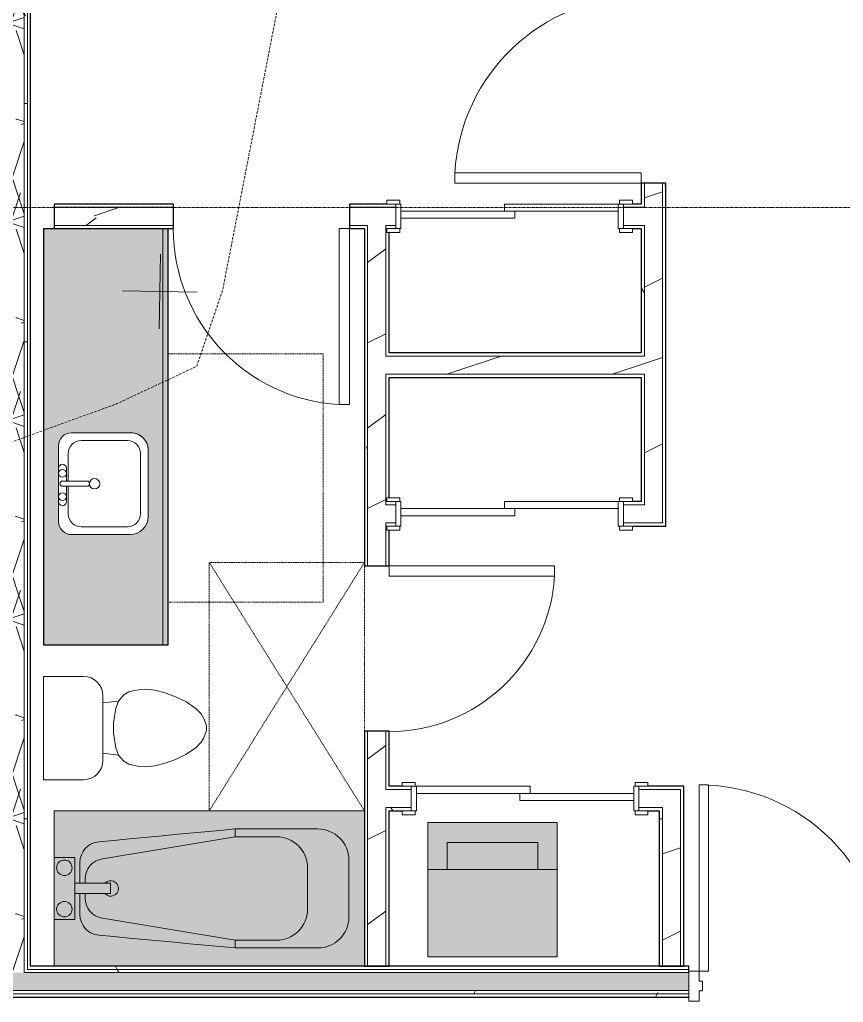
# Model space of a CAD drawing. Header units: inches. Extents: x -10205 to 13964, y -460 to 30702.
# Drawn here: x -3424.2 to -3265, y 11715 to 11904.9 of the extents above; entities that cross this region are included whole.
import ezdxf

# ---------------------------------------------------------------- set-up
doc = ezdxf.new("R2010")
doc.units = ezdxf.units.IN
doc.header["$MEASUREMENT"] = 0
for name, pattern in [('Grid Line 1_2_', [0.875, 0.5, -0.125, 0.125, -0.125]), ('Hidden 1_8_', [0.1875, 0.125, -0.0625]), ('IMPORT-DASHED _2_', [0.75, 0.5, -0.25])]:
    doc.linetypes.add(name, pattern=pattern)
for name, color, linetype, lineweight in [('0-1', 7, 'Continuous', 5), ('0-4', 7, 'Continuous', 9), ('00base_6150001_dwg', 147, 'Continuous', 13), ('4', 147, 'Continuous', 13), ('A-DETL-HDLN-1', 7, 'Hidden 1_8_', 9), ('A-DOOR', 31, 'Continuous', 9), ('A-DOOR-3', 7, 'Continuous', 9), ('A-DOOR-4', 250, 'Continuous', 13), ('A-DOOR-6', 31, 'Continuous', 13), ('A-DOOR-FRAM', 31, 'Continuous', 13), ('A-DOOR-FRAM-2', 250, 'Continuous', 13), ('A-WALL', 113, 'Continuous', 9), ('A-WALL-5', 130, 'Continuous', 25), ('A-WALL-6', 7, 'Continuous', 9), ('A-WALL-PATT-3', 7, 'Continuous', 9), ('A-WALL-PATT-4', 8, 'Continuous', 9), ('A-WALL-PATT-5', 111, 'Continuous', 9), ('E_TOPO_DTM_Contours_Major', 147, 'IMPORT-DASHED _2_', 13), ('I-WALL-2', 2, 'Continuous', 25), ('P-SANR-FIXT-1', 8, 'Continuous', 9), ('P-SANR-FIXT-5', 7, 'Continuous', 9), ('P-SANR-FIXT-6', 254, 'Continuous', 9), ('Q-CASE-2', 254, 'Continuous', 9), ('Q-CASE-5', 130, 'Continuous', 25), ('Q-CASE-6', 7, 'Continuous', 9), ('S-GRID-1', 1, 'Grid Line 1_2_', 9)]:
    doc.layers.add(name, color=color, linetype=linetype, lineweight=lineweight)
pattern_1 = [(0, (0, 0), (61.44, 15.36), [2.534, -43.546, 2.534, -43.546, -245.76]), (0, (0, 0), (61.44, 15.36), [-92.16, 2.534, -89.626, 2.534, -43.546, -107.52]), (0, (0, 0), (61.44, 15.36), [-230.4, 2.534, -28.186, 2.534, -74.266]), (120, (23.04, 7.68), (-44.02215, 45.5286), [2.534, -43.546, 2.534, -43.546, -245.76]), (120, (23.04, 7.68), (-44.02215, 45.5286), [-92.16, 2.534, -89.626, 2.534, -43.546, -107.52]), (120, (23.04, 7.68), (-44.02215, 45.5286), [-230.4, 2.534, -28.186, 2.534, -74.266]), (240, (30.72, 38.4), (-17.41785, -60.8886), [2.534, -43.546, 2.534, -43.546, -245.76]), (240, (30.72, 38.4), (-17.41785, -60.8886), [-92.16, 2.534, -89.626, 2.534, -43.546, -107.52]), (240, (30.72, 38.4), (-17.41785, -60.8886), [-230.4, 2.534, -28.186, 2.534, -74.266])]
pattern_2 = [(216.87, (12.795, 31.987), (95.9612857, 63.9749714), [15.994, -143.942]), (206.565, (31.987, 22.391), (-31.986981, -31.986924), [35.763, -35.763]), (198.435, (31.987, 6.397), (-63.974746, -31.987128), [20.231, -80.922])]
pattern_3 = [(161.57, (0.96, 0.96), (-7.6802237, -0.0009796), [0, -54.643, 6.067, 0]), (18.43, (-0.96, 0.96), (-7.6802237, 0.0009796), [0, -54.643, 6.067, 0]), (108.43, (0.96, 0.96), (3.8382953, -19.2013653), [18.211, -42.499]), (71.57, (-0.96, 0.96), (3.8382953, 19.2013653), [18.211, -42.499])]

# ---------------------------------------------------------------- blocks, each defined once
blk = doc.blocks.new('Single-Flush - 32_ x 84_-1372863-SITE PLAN - CAD FILE')
at = {"layer": 'A-DOOR-3'}
blk.add_arc((16, -2.38), 32.07, 180, 266.4241, dxfattribs=at)
at = {"layer": 'A-DOOR-4'}
for p, q in [((14, -2.38), (14, -34.38)), ((16, -2.38), (14, -2.38)), ((16, -2.38), (16, -34.38)), ((16, -34.38), (14, -34.38))]:
    blk.add_line(p, q, dxfattribs=at)
blk = doc.blocks.new('Stacked Washer and Dryer - 26_x25_ - Private-1352637-SITE PLAN - CAD FILE')
at = {"layer": 'P-SANR-FIXT-6'}
blk.add_hatch(color=256, dxfattribs=at).paths.add_polyline_path([(0, -12.5), (26, -12.5), (26, 12.5), (0, 12.5)], flags=0)
at = {"layer": 'P-SANR-FIXT-5'}
for p, q in [((0, 12.5), (26, 12.5)), ((0, 12.5), (0, -12.5)), ((16.90625, 12.5), (16.90625, -12.5)), ((26, 12.5), (26, -12.5)), ((16.90625, 8.75), (22.09375, 8.75)), ((22.09375, 8.75), (22.09375, -8.75)), ((22.09375, -8.75), (16.90625, -8.75)), ((26, -12.5), (0, -12.5))]:
    blk.add_line(p, q, dxfattribs=at)
blk = doc.blocks.new('Single-Flush - 36_ x 84_-1372824-SITE PLAN - CAD FILE')
at = {"layer": 'A-DOOR-3'}
blk.add_arc((18, -2.38), 36.07, 180, 266.8211, dxfattribs=at)
at = {"layer": 'A-DOOR-4'}
for p, q in [((16, -2.38), (16, -38.39)), ((18, -2.38), (16, -2.38)), ((18, -2.38), (18, -38.39)), ((18, -38.39), (16, -38.39))]:
    blk.add_line(p, q, dxfattribs=at)
blk = doc.blocks.new('Single-Flush - 34_ x 84_-1372834-SITE PLAN - CAD FILE')
at = {"layer": 'A-DOOR-3'}
blk.add_arc((17, -2.38), 34.07, 180, 266.6343, dxfattribs=at)
at = {"layer": 'A-DOOR-4'}
for p, q in [((15, -2.38), (15, -36.38)), ((17, -2.38), (15, -2.38)), ((17, -2.38), (17, -36.38)), ((17, -36.38), (15, -36.38))]:
    blk.add_line(p, q, dxfattribs=at)
blk = doc.blocks.new('FOLDING_SLIDING CLOSET - 42_ x 80_-1372875-SITE PLAN - CAD FILE')
at = {"layer": 'A-DOOR-3'}
for p, q in [((-23.75, 3.25), (-21.25, 3.25)), ((-23.75, 2.5), (-23.75, 3.25)), ((-21.25, 2.5), (-23.75, 2.5)), ((-21.25, 3.25), (-21.25, 2.5)), ((21.25, 3.25), (23.75, 3.25)), ((21.25, 2.5), (21.25, 3.25)), ((23.75, 2.5), (21.25, 2.5)), ((23.75, 3.25), (23.75, 2.5)), ((-23.75, -2.25), (-21.25, -2.25)), ((-23.75, -3), (-23.75, -2.25)), ((-21.25, -3), (-23.75, -3)), ((-21.25, -2.25), (-21.25, -3)), ((21.25, -2.25), (23.75, -2.25)), ((21.25, -3), (21.25, -2.25)), ((23.75, -3), (21.25, -3)), ((23.75, -2.25), (23.75, -3))]:
    blk.add_line(p, q, dxfattribs=at)
at = {"layer": 'A-DOOR-4'}
for p, q in [((-1, 0.5), (21, 0.5)), ((-1, -0.88), (-1, 0.5)), ((21, 0.5), (21, -0.88)), ((-21, -0.88), (1, -0.88)), ((-21, -2.25), (-21, -0.88)), ((21, -0.88), (-1, -0.88)), ((1, -0.88), (1, -2.25)), ((1, -2.25), (-21, -2.25))]:
    blk.add_line(p, q, dxfattribs=at)
at = {"layer": 'A-DOOR-FRAM-2'}
for p, q in [((-22, 2.5), (-21, 2.5)), ((-22, -2.25), (-22, 2.5)), ((-21, 2.5), (-21, -2.25)), ((21, 2.5), (22, 2.5)), ((21, -2.25), (21, 2.5)), ((22, 2.5), (22, -2.25)), ((-21, -2.25), (-22, -2.25)), ((22, -2.25), (21, -2.25))]:
    blk.add_line(p, q, dxfattribs=at)
blk = doc.blocks.new('FOLDING_SLIDING CLOSET - 42_ x 80_-1372874-SITE PLAN - CAD FILE')
at = {"layer": 'A-DOOR-3'}
for p, q in [((-21.25, 3), (-23.75, 3)), ((-23.75, 3), (-23.75, 2.25)), ((-23.75, 2.25), (-21.25, 2.25)), ((-21.25, 2.25), (-21.25, 3)), ((23.75, 3), (21.25, 3)), ((21.25, 3), (21.25, 2.25)), ((21.25, 2.25), (23.75, 2.25)), ((23.75, 2.25), (23.75, 3)), ((-21.25, -2.5), (-23.75, -2.5)), ((-23.75, -2.5), (-23.75, -3.25)), ((-23.75, -3.25), (-21.25, -3.25)), ((-21.25, -3.25), (-21.25, -2.5)), ((23.75, -2.5), (21.25, -2.5)), ((21.25, -2.5), (21.25, -3.25)), ((21.25, -3.25), (23.75, -3.25)), ((23.75, -3.25), (23.75, -2.5))]:
    blk.add_line(p, q, dxfattribs=at)
at = {"layer": 'A-DOOR-4'}
for p, q in [((1, 2.25), (-21, 2.25)), ((-21, 2.25), (-21, 0.87)), ((1, 0.87), (1, 2.25)), ((-21, 0.87), (1, 0.87)), ((21, 0.87), (-1, 0.87)), ((-1, 0.87), (-1, -0.5)), ((21, -0.5), (21, 0.87)), ((-1, -0.5), (21, -0.5))]:
    blk.add_line(p, q, dxfattribs=at)
at = {"layer": 'A-DOOR-FRAM-2'}
for p, q in [((-21, 2.25), (-22, 2.25)), ((-22, 2.25), (-22, -2.5)), ((-21, -2.5), (-21, 2.25)), ((21, 2.25), (21, -2.5)), ((22, 2.25), (21, 2.25)), ((22, -2.5), (22, 2.25)), ((-22, -2.5), (-21, -2.5)), ((21, -2.5), (22, -2.5))]:
    blk.add_line(p, q, dxfattribs=at)
blk = doc.blocks.new('M_Sink Vanity-Square - 500 x 440mm-1352614-SITE PLAN - CAD FILE')
at = {"layer": 'P-SANR-FIXT-5'}
for p, q in [((7.96, 7.09), (-6.72, 7.09)), ((7.96, 7.09), (-6.72, 7.09)), ((3.62, 7.09), (-2.88, 7.09)), ((0.12, 6.33), (0.12, 1.59)), ((1.12, 6.33), (1.12, 1.59)), ((-9.22, 4.59), (-9.22, -6.73)), ((-9.22, 4.59), (-9.22, -6.73)), ((0.12, 5.22), (-5.22, 5.22)), ((-2.88, 5.59), (0.12, 5.59)), ((1.12, 5.59), (3.62, 5.59)), ((6.46, 5.22), (1.12, 5.22)), ((10.46, -6.91), (10.46, 4.59)), ((10.46, -6.91), (10.46, 4.59)), ((-7.72, 2.72), (-7.72, -6.23)), ((8.96, -6.23), (8.96, 2.72)), ((-5.22, -8.73), (6.46, -8.73)), ((-5.72, -10.23), (7.14, -10.23)), ((-5.72, -10.23), (7.14, -10.23))]:
    blk.add_line(p, q, dxfattribs=at)
for centre, radius, start, end in [((-6.72, 4.59), 2.5, 90, 180), ((-6.72, 4.59), 2.5, 90, 180), ((-2.88, 6.34), 0.75, 90, 270), ((-1.88, 6.34), 0.75, 360, 180), ((-1.88, 6.34), 0.75, 180, 0), ((0.62, 6.33), 0.5, 360, 180), ((2.62, 6.34), 0.75, 360, 180), ((2.62, 6.34), 0.75, 180, 360), ((3.62, 6.34), 0.75, 270, 90), ((7.96, 4.59), 2.5, 0, 90), ((7.96, 4.59), 2.5, 360, 90), ((-5.22, 2.72), 2.5, 90, 180), ((6.46, 2.72), 2.5, 0, 90), ((0.62, 0.13), 1, 360, 180), ((0.62, 0.13), 1, 180, 0), ((0.62, 1.59), 0.5, 180, 0), ((-5.72, -6.73), 3.5, 180, 270), ((-5.72, -6.73), 3.5, 180, 270), ((-5.22, -6.23), 2.5, 180, 270), ((6.46, -6.23), 2.5, 270, 0), ((7.14, -6.91), 3.32, 270, 360), ((7.14, -6.91), 3.32, 270, 0)]:
    blk.add_arc(centre, radius, start, end, dxfattribs=at)
blk = doc.blocks.new('Toilet-Domestic-3D - Toilet-Domestic-3D-V56-SITE PLAN - CAD FILE')
at = {"layer": 'P-SANR-FIXT-5'}
for p, q in [((-2.74, 11), (-1.87, 11.5)), ((-1.87, 11.5), (-0.5, 12)), ((-0.5, 12), (0.5, 12)), ((0.5, 12), (1.87, 11.5)), ((1.87, 11.5), (2.74, 11)), ((-5.13, 8), (-3.74, 10)), ((-3.74, 10), (-2.74, 11)), ((2.74, 11), (3.74, 10)), ((3.74, 10), (5.13, 8)), ((-6.06, 6), (-5.13, 8)), ((5.13, 8), (6.06, 6)), ((-6.79, 4), (-6.06, 6)), ((6.06, 6), (6.79, 4)), ((-7.33, 1.99), (-6.79, 4)), ((6.79, 4), (7.33, 1.99)), ((-7.5, 0), (-7.33, 1.99)), ((7.33, 1.99), (7.5, 0)), ((-7.41, -1), (-7.5, 0)), ((-7.24, -2), (-7.41, -1)), ((7.41, -1), (7.24, -2)), ((7.5, 0), (7.41, -1)), ((-6.97, -3), (-7.24, -2)), ((-6.4, -4), (-6.97, -3)), ((6.97, -3), (6.4, -4)), ((7.24, -2), (6.97, -3)), ((-5.21, -5), (-6.4, -4)), ((-3.84, -5.5), (-5.21, -5)), ((-4.86, -8.02), (-5.21, -5)), ((-1, -6), (-3.84, -5.5)), ((3.84, -5.5), (1, -6)), ((5.21, -5), (3.84, -5.5)), ((4.86, -8.02), (5.21, -5)), ((6.4, -4), (5.21, -5)), ((1, -6), (-1, -6)), ((6.25, -8.02), (-6.25, -8.02)), ((-9.98, -11.75), (-9.98, -19.48)), ((9.98, -19.48), (9.98, -11.75)), ((-9.98, -19.48), (9.98, -19.48))]:
    blk.add_line(p, q, dxfattribs=at)
for centre, start, end in [((-6.25, -11.75), 90, 180), ((6.25, -11.75), 0, 90)]:
    blk.add_arc(centre, 3.73, start, end, dxfattribs=at)
blk = doc.blocks.new('OD_CW_Base Cabinet - OD_CW_Base Cabinet-1437192-SITE PLAN - CAD FILE')
at = {"layer": 'Q-CASE-2'}
blk.add_hatch(color=256, dxfattribs=at).paths.add_polyline_path([(81.26, -1), (81.26, 0), (0.74, 0), (0.74, -1), (65.88, -1)], flags=0)
h = blk.add_hatch(color=256, dxfattribs=at)
h.paths.add_polyline_path([(81.26, -21.13), (81.26, -1), (0.74, -1), (0.79, -24), (81.26, -24), (81.26, -21.71)], flags=0)
h.paths.add_polyline_path([(59.88, -7.3), (59.8, -19.27), (59.55, -19.88), (59.15, -20.39), (58.63, -20.79), (58.03, -21.04), (57.38, -21.13), (42.05, -21.04), (41.45, -20.79), (40.93, -20.39), (40.53, -19.88), (40.28, -19.27), (40.2, -18.63), (40.2, -7.12), (40.31, -6.26), (40.64, -5.46), (41.17, -4.77), (41.86, -4.25), (42.7, -3.91), (43.52, -3.8), (56.38, -3.8), (57.38, -3.96), (58.13, -4.27), (58.86, -4.83), (59.41, -5.55), (59.76, -6.4)], flags=0)
at = {"layer": 'Q-CASE-5'}
for p, q in [((0.74, 0), (81.26, 0)), ((81.26, 0), (81.26, -24)), ((0.74, -24), (0.74, -22)), ((81.26, -24), (0.74, -24))]:
    blk.add_line(p, q, dxfattribs=at)
at = {"layer": 'Q-CASE-6'}
for p, q in [((0.74, 0), (81.26, 0)), ((81.26, -1), (0.74, -1)), ((0.74, -1), (81.26, -1)), ((81.26, 0), (81.26, -1)), ((81.26, -1), (81.26, -24)), ((0.74, -24), (0.74, -22)), ((81.26, -24), (0.74, -24))]:
    blk.add_line(p, q, dxfattribs=at)
blk = doc.blocks.new('Bath Tub - Maestro - 60_x30_-V57-SITE PLAN - CAD FILE')
at = {"layer": 'P-SANR-FIXT-1'}
for points in [[(0, -30), (60, -30), (60, 0), (0, 0), (0, -9), (4, -9), (4, -14), (5, -14), (5.05, -9.3), (5.21, -8.67), (5.48, -8.06), (5.83, -7.51), (6.27, -7.03), (6.79, -6.62), (7.36, -6.31), (7.98, -6.09), (9.35, -5.91), (35, -3.5), (51, -3.5), (52.22, -3.64), (53.05, -3.86), (54, -4.3), (54.86, -4.9), (55.6, -5.64), (56.2, -6.5), (56.64, -7.45), (56.91, -8.46), (57, -9.5), (57, -20.5), (56.8, -22.05), (56.2, -23.5), (55.24, -24.74), (54, -25.7), (52.22, -26.34), (51, -26.5), (34.42, -26.45), (7.98, -23.91), (7.36, -23.69), (6.79, -23.38), (6.27, -22.97), (5.83, -22.49), (5.48, -21.94), (5.21, -21.33), (5.01, -20.19), (5, -19), (5, -16), (4, -16), (4, -21), (0, -21), (0, -26.5)], [(9.35, -9.26), (35, -5), (35, -3.5), (8.63, -5.97), (9.17, -8.44)], [(43, -5), (51, -3.5), (35, -3.5), (35, -5)], [(49, -11), (57, -9.5), (56.91, -8.46), (56.64, -7.45), (56.2, -6.5), (55.29, -5.34), (54.86, -4.9), (54, -4.3), (53.05, -3.86), (52.04, -3.59), (51, -3.5), (43, -5), (44.55, -5.2), (46.03, -5.83), (47.28, -6.81), (48.2, -8), (48.8, -9.5), (48.9, -10.25)], [(43, -25), (44.55, -24.8), (46, -24.2), (47.24, -23.24), (48.2, -22), (48.8, -20.5), (49, -19), (49, -11), (48.8, -9.45), (48.12, -7.9), (47.24, -6.76), (46, -5.8), (44.55, -5.2), (43, -5), (35, -5), (9.13, -9.33), (7.98, -9.76), (6.82, -10.83), (6.24, -11.83), (6, -13.2), (6, -14), (10.94, -14), (10.94, -16), (6, -16), (6, -16.8), (6.24, -18.17), (6.98, -19.41), (8.03, -20.28), (9.35, -20.74), (35, -25)], [(6, -13.2), (6.25, -11.82), (6.98, -10.59), (8.03, -9.72), (9.35, -9.26), (8.63, -5.97), (7.98, -6.09), (7.36, -6.31), (6.74, -6.66), (6.27, -7.03), (5.72, -7.68), (5.48, -8.06), (5.21, -8.67), (5.05, -9.3), (5.05, -10.13), (5.92, -12.94)], [(57, -20.5), (57, -9.5), (49, -11), (49, -19), (56.8, -20.46)], [(9.35, -16), (10.94, -16), (10.94, -14), (4, -14), (4, -16), (7.24, -16)], [(8.63, -24.03), (9.35, -20.74), (7.93, -20.19), (6.95, -19.38), (6.24, -18.17), (6, -16.8), (5.01, -20.19), (5.06, -20.74), (5.24, -21.4), (5.72, -22.32), (5.87, -22.53), (6.33, -23.02), (6.79, -23.38), (7.36, -23.69), (8, -23.92)], [(35, -26.5), (35, -25), (9.35, -20.74), (8.63, -24.03), (34.42, -26.45)], [(51, -26.5), (52.55, -26.3), (54, -25.7), (55.42, -24.51), (56.24, -23.4), (56.84, -21.73), (57, -20.5), (49, -19), (48.8, -20.55), (48.16, -22.05), (47.24, -23.24), (46, -24.2), (44.55, -24.8), (43, -25), (49.91, -26.3)], [(35, -26.5), (51, -26.5), (43, -25), (35, -25), (35, -26.23)]]:
    blk.add_hatch(color=256, dxfattribs=at).paths.add_polyline_path(points, flags=0)
h = blk.add_hatch(color=256, dxfattribs=at)
h.paths.add_polyline_path([(3.5, -21), (4, -21), (4, -9), (0, -9), (0, -21), (2.24, -21)], flags=0)
h.paths.add_polyline_path([(2, -20.5), (1.61, -20.45), (1.11, -20.19), (0.94, -20.06), (0.7, -19.75), (0.55, -19.39), (0.5, -19), (0.55, -18.61), (0.7, -18.25), (0.94, -17.94), (1.25, -17.7), (1.61, -17.55), (2, -17.5), (2.39, -17.55), (3.02, -17.91), (3.06, -17.94), (3.3, -18.25), (3.45, -18.61), (3.5, -19), (3.43, -19.44), (3.3, -19.75), (2.89, -20.19), (2.75, -20.3), (2.38, -20.45)], flags=0)
h.paths.add_polyline_path([(2, -12.5), (1.61, -12.45), (1.25, -12.3), (0.76, -11.82), (0.7, -11.75), (0.55, -11.39), (0.5, -11), (0.55, -10.61), (0.7, -10.25), (0.94, -9.94), (1.25, -9.7), (1.61, -9.55), (2, -9.5), (2.39, -9.55), (2.75, -9.7), (3.06, -9.94), (3.3, -10.25), (3.45, -10.61), (3.5, -11), (3.33, -11.67), (3.24, -11.82), (3.06, -12.06), (2.75, -12.3), (2.39, -12.45)], flags=0)
h = blk.add_hatch(color=256, dxfattribs=at)
h.paths.add_polyline_path([(2, -20.5), (2.39, -20.45), (2.89, -20.19), (3.06, -20.06), (3.43, -19.44), (3.45, -19.39), (3.5, -19), (3.45, -18.61), (3.3, -18.25), (3.02, -17.91), (2.75, -17.7), (2.39, -17.55), (2, -17.5), (1.61, -17.55), (1.25, -17.7), (0.94, -17.94), (0.7, -18.25), (0.55, -18.61), (0.5, -19), (0.55, -19.39), (0.7, -19.75), (1.11, -20.19), (1.25, -20.3), (1.61, -20.45)], flags=0)
h.paths.add_polyline_path([(2, -12.5), (2.39, -12.45), (2.75, -12.3), (3.24, -11.82), (3.33, -11.67), (3.45, -11.39), (3.5, -11), (3.45, -10.61), (3.3, -10.25), (3.06, -9.94), (2.75, -9.7), (2.39, -9.55), (2, -9.5), (1.61, -9.55), (1.25, -9.7), (0.94, -9.94), (0.7, -10.25), (0.55, -10.61), (0.5, -11), (0.55, -11.39), (0.76, -11.82), (0.94, -12.06), (1.25, -12.3), (1.61, -12.45)], flags=0)
h = blk.add_hatch(color=256, dxfattribs=at)
h.paths.add_polyline_path([(5, -20.04), (6, -16.8), (6, -16), (5, -16), (5, -19.61)], flags=0)
h.paths.add_polyline_path([(5.71, -14), (6, -14), (6, -13.2), (5, -9.96), (5.05, -14), (5.59, -14)], flags=0)
at = {"layer": 'P-SANR-FIXT-5'}
for p, q in [((60, 0), (0, 0)), ((0, 0), (0, -9)), ((35, -3.5), (51, -3.5)), ((35, -5), (35, -3.5)), ((35, -5), (9.35, -9.26)), ((43, -5), (35, -5)), ((4, -9), (0, -9)), ((0, -9), (0, -21)), ((4, -14), (4, -9)), ((5, -14), (5, -9.96)), ((49, -19), (49, -11)), ((57, -9.5), (57, -20.5)), ((6, -13.2), (6, -14)), ((4, -16), (4, -14)), ((4, -14), (10.94, -14)), ((10.94, -16), (10.94, -14)), ((4, -21), (4, -16)), ((10.94, -16), (4, -16)), ((5, -20.04), (5, -16)), ((6, -16), (6, -16.8)), ((9.35, -20.74), (35, -25)), ((0, -21), (0, -30)), ((0, -21), (4, -21)), ((35, -25), (35, -26.5)), ((35, -25), (43, -25)), ((51, -26.5), (35, -26.5))]:
    blk.add_line(p, q, dxfattribs=at)
at = {"layer": 'P-SANR-FIXT-5', "flags": 128}
for points in [[(8.63, -5.97), (11.56, -5.7), (14.49, -5.42), (17.42, -5.15), (20.35, -4.87), (23.28, -4.6), (26.21, -4.32), (29.14, -4.05), (32.07, -3.77), (35, -3.5)], [(35, -26.5), (32.07, -26.23), (29.14, -25.95), (26.21, -25.68), (23.28, -25.4), (20.35, -25.13), (17.42, -24.85), (14.49, -24.58), (11.56, -24.3), (8.63, -24.03)]]:
    blk.add_lwpolyline(points, dxfattribs=at)
at = {"layer": 'P-SANR-FIXT-5'}
for centre, radius, start, end in [((51, -9.5), 6, 0, 90), ((43, -11), 6, 360, 90), ((9, -9.96), 4, 95.3558, 180), ((10, -13.2), 4, 99.4223, 180), ((2, -11), 1.5, 0, 180), ((2, -11), 1.5, 180, 360), ((10.94, -15), 1.5, 0, 135), ((10.94, -15), 1.5, 225, 360), ((10, -16.8), 4, 180, 260.5777), ((2, -19), 1.5, 0, 180), ((2, -19), 1.5, 180, 360), ((9, -20.04), 4, 180, 264.6442), ((43, -19), 6, 270, 0), ((51, -20.5), 6, 270, 0)]:
    blk.add_arc(centre, radius, start, end, dxfattribs=at)
blk = doc.blocks.new('1750 Ox - Unit Layouts_rvt-1-SITE PLAN - CAD FILE')
at = {"layer": 'A-WALL-PATT-3'}
h = blk.add_hatch(dxfattribs=at)
h.set_pattern_fill('FP_2', color=256, style=0, pattern_type=2)
h.set_pattern_definition(pattern_1)
h.paths.add_polyline_path([(-3299.98, 11869.26), (-3299.35, 11869.26), (-3299.35, 11873.26), (-3299.98, 11873.26)], flags=0)
h.paths.add_polyline_path([(-3299.35, 11909.26), (-3299.35, 12079.96), (-3299.98, 12079.96), (-3299.98, 11909.26)], flags=0)
h = blk.add_hatch(dxfattribs=at)
h.set_pattern_fill('FP_2', color=256, style=0, pattern_type=2)
h.set_pattern_definition(pattern_1)
h.paths.add_polyline_path([(-3356.98, 11721.99), (-3356.98, 11767.36), (-3357.6, 11767.36), (-3357.6, 11721.99)], flags=0)
h.paths.add_polyline_path([(-3356.98, 11799.36), (-3356.98, 11864.51), (-3357.6, 11864.51), (-3357.6, 11799.36)], flags=0)
h = blk.add_hatch(dxfattribs=at)
h.set_pattern_fill('FP_2', color=256, style=0, pattern_type=2)
h.set_pattern_definition(pattern_1)
h.paths.add_polyline_path([(-3303.48, 11811.76), (-3303.48, 11836.38), (-3304.1, 11836.38), (-3304.1, 11811.76)], flags=0)
h.paths.add_polyline_path([(-3303.48, 11839.88), (-3303.48, 11865.13), (-3304.1, 11865.13), (-3304.1, 11839.88)], flags=0)
h = blk.add_hatch(dxfattribs=at)
h.set_pattern_fill('FP_2', color=256, style=0, pattern_type=2)
h.set_pattern_definition(pattern_1)
h.paths.add_polyline_path([(-3350.3, 11751.99), (-3348.55, 11751.99), (-3348.55, 11752.61), (-3352.85, 11752.61), (-3352.85, 11751.99)], flags=0)
h.paths.add_polyline_path([(-3304.55, 11751.99), (-3300.62, 11751.99), (-3300.62, 11752.61), (-3304.55, 11752.61)], flags=0)
h = blk.add_hatch(dxfattribs=at)
h.set_pattern_fill('FP_2', color=256, style=0, pattern_type=2)
h.set_pattern_definition(pattern_1)
h.paths.add_polyline_path([(-3300.62, 11721.99), (-3300, 11721.99), (-3300, 11752.61), (-3300.62, 11752.61), (-3300.62, 11751.99)], flags=0)
at = {"layer": 'A-WALL-PATT-4'}
h = blk.add_hatch(dxfattribs=at)
h.set_pattern_fill('FP_4', color=256, style=0, pattern_type=2)
h.set_pattern_definition(pattern_2)
h.paths.add_polyline_path([(-3300.07, 11868.63), (-3299.98, 11868.63), (-3299.98, 11873.26), (-3303.48, 11873.26), (-3303.48, 11868.63)], flags=0)
h.paths.add_polyline_path([(-3303.48, 11909.26), (-3299.98, 11909.26), (-3299.98, 12079.96), (-3303.48, 12079.96), (-3303.48, 11946.47)], flags=0)
h = blk.add_hatch(dxfattribs=at)
h.set_pattern_fill('FP_4', color=256, style=0, pattern_type=2)
h.set_pattern_definition(pattern_2)
h.paths.add_polyline_path([(-3394.48, 11865.13), (-3394.48, 11868.63), (-3417.6, 11868.63), (-3417.6, 11865.13), (-3396.6, 11865.13)], flags=0)
h.paths.add_polyline_path([(-3360.48, 11865.13), (-3351.54, 11865.13), (-3351.54, 11868.63), (-3360.48, 11868.63)], flags=0)
h.paths.add_polyline_path([(-3304.1, 11865.13), (-3303.48, 11865.13), (-3303.48, 11868.63), (-3307.54, 11868.63), (-3307.54, 11865.13)], flags=0)
h = blk.add_hatch(dxfattribs=at)
h.set_pattern_fill('FP_4', color=256, style=0, pattern_type=2)
h.set_pattern_definition(pattern_2)
h.paths.add_polyline_path([(-3299.98, 11811.13), (-3299.98, 11868.63), (-3303.48, 11868.63), (-3303.46, 11811.13)], flags=0)
h = blk.add_hatch(dxfattribs=at)
h.set_pattern_fill('FP_4', color=256, style=0, pattern_type=2)
h.set_pattern_definition(pattern_2)
h.paths.add_polyline_path([(-3356.98, 11721.99), (-3353.48, 11721.99), (-3353.48, 11767.36), (-3356.98, 11767.36), (-3356.98, 11730.26)], flags=0)
h.paths.add_polyline_path([(-3356.38, 11799.36), (-3353.48, 11799.36), (-3353.48, 11865.13), (-3356.98, 11865.13), (-3356.98, 11799.36)], flags=0)
h = blk.add_hatch(dxfattribs=at)
h.set_pattern_fill('FP_4', color=256, style=0, pattern_type=2)
h.set_pattern_definition(pattern_2)
h.paths.add_polyline_path([(-3304.1, 11836.38), (-3303.48, 11836.38), (-3303.48, 11839.88), (-3353.48, 11839.88), (-3353.48, 11836.38), (-3313.45, 11836.38)], flags=0)
h = blk.add_hatch(dxfattribs=at)
h.set_pattern_fill('FP_4', color=256, style=0, pattern_type=2)
h.set_pattern_definition(pattern_2)
h.paths.add_polyline_path([(-3353.48, 11807.63), (-3351.54, 11807.63), (-3351.54, 11811.13), (-3353.48, 11811.13)], flags=0)
h.paths.add_polyline_path([(-3299.98, 11807.63), (-3299.98, 11811.13), (-3307.54, 11811.13), (-3307.54, 11807.63), (-3303.48, 11807.63)], flags=0)
h = blk.add_hatch(dxfattribs=at)
h.set_pattern_fill('FP_4', color=256, style=0, pattern_type=2)
h.set_pattern_definition(pattern_2)
h.paths.add_polyline_path([(-3296.5, 11721.99), (-3296.5, 11756.11), (-3300, 11756.11), (-3300, 11721.99)], flags=0)
at = {"layer": 'A-DETL-HDLN-1'}
for p, q in [((-3365.6, 11840.33), (-3395.6, 11840.33)), ((-3365.6, 11792.33), (-3365.6, 11840.33)), ((-3387.6, 11799.99), (-3387.6, 11751.99)), ((-3357.6, 11799.99), (-3387.6, 11799.99)), ((-3387.6, 11799.99), (-3357.6, 11751.99)), ((-3387.6, 11751.99), (-3357.6, 11799.99)), ((-3357.6, 11767.36), (-3357.6, 11799.36)), ((-3395.6, 11792.33), (-3365.6, 11792.33))]:
    blk.add_line(p, q, dxfattribs=at)
at = {"layer": 'A-WALL-5'}
for p, q in [((-3304.1, 11873.26), (-3304.1, 11869.26)), ((-3299.35, 11873.26), (-3304.1, 11873.26)), ((-3299.35, 11869.26), (-3299.35, 11873.26)), ((-3394.48, 11869.26), (-3417.6, 11869.26)), ((-3417.6, 11869.26), (-3417.6, 11864.51)), ((-3394.48, 11864.51), (-3394.48, 11869.26)), ((-3353.29, 11869.26), (-3360.48, 11869.26)), ((-3360.48, 11869.26), (-3360.48, 11864.51)), ((-3304.1, 11869.26), (-3305.79, 11869.26)), ((-3299.35, 11811.76), (-3299.35, 11869.26)), ((-3417.6, 11864.51), (-3394.48, 11864.51)), ((-3360.48, 11864.51), (-3357.6, 11864.51)), ((-3357.6, 11864.51), (-3357.6, 11799.36)), ((-3352.85, 11840.51), (-3352.85, 11863.76)), ((-3305.79, 11864.51), (-3304.1, 11864.51)), ((-3304.1, 11864.51), (-3304.1, 11840.51)), ((-3304.1, 11840.51), (-3352.85, 11840.51)), ((-3352.85, 11812.51), (-3352.85, 11835.76)), ((-3352.85, 11835.76), (-3304.1, 11835.76)), ((-3304.1, 11835.76), (-3304.1, 11811.76)), ((-3304.1, 11811.76), (-3305.79, 11811.76)), ((-3299.35, 11807.63), (-3299.35, 11811.76)), ((-3305.79, 11807.01), (-3299.35, 11807.01)), ((-3299.35, 11807.01), (-3299.35, 11807.63)), ((-3352.85, 11799.36), (-3352.85, 11806.26)), ((-3357.6, 11799.36), (-3352.85, 11799.36)), ((-3352.85, 11767.36), (-3357.6, 11767.36)), ((-3357.6, 11767.36), (-3357.6, 11721.99)), ((-3352.85, 11756.74), (-3352.85, 11767.36)), ((-3350.3, 11756.74), (-3352.85, 11756.74)), ((-3300.62, 11756.74), (-3302.8, 11756.74)), ((-3296.5, 11756.74), (-3300.62, 11756.74)), ((-3295.87, 11756.74), (-3296.5, 11756.74)), ((-3295.87, 11721.99), (-3295.87, 11756.74)), ((-3352.85, 11721.99), (-3352.85, 11751.99)), ((-3352.85, 11751.99), (-3350.3, 11751.99)), ((-3302.8, 11751.99), (-3300.62, 11751.99)), ((-3300.62, 11751.99), (-3300.62, 11721.99)), ((-3357.6, 11721.99), (-3352.85, 11721.99)), ((-3300.62, 11721.99), (-3295.87, 11721.99))]:
    blk.add_line(p, q, dxfattribs=at)
at = {"layer": 'A-WALL-6'}
for p, q in [((-3303.48, 11869.26), (-3303.48, 11873.26)), ((-3299.98, 11869.26), (-3299.98, 11873.26)), ((-3303.48, 11868.63), (-3303.48, 11869.26)), ((-3299.98, 11868.63), (-3299.98, 11869.26)), ((-3417.6, 11868.63), (-3394.48, 11868.63)), ((-3360.48, 11868.63), (-3351.54, 11868.63)), ((-3307.54, 11868.63), (-3304.1, 11868.63)), ((-3304.1, 11868.63), (-3303.48, 11868.63)), ((-3299.98, 11811.76), (-3299.98, 11868.63)), ((-3417.6, 11865.13), (-3394.48, 11865.13)), ((-3360.48, 11865.13), (-3356.98, 11865.13)), ((-3356.98, 11864.51), (-3356.98, 11865.13)), ((-3356.98, 11864.51), (-3356.98, 11799.36)), ((-3353.48, 11864.51), (-3353.48, 11865.13)), ((-3353.48, 11865.13), (-3351.54, 11865.13)), ((-3353.48, 11864.51), (-3353.48, 11839.88)), ((-3307.54, 11865.13), (-3304.1, 11865.13)), ((-3304.1, 11865.13), (-3303.48, 11865.13)), ((-3303.48, 11839.88), (-3303.48, 11865.13)), ((-3353.48, 11839.88), (-3352.85, 11839.88)), ((-3352.85, 11839.88), (-3304.1, 11839.88)), ((-3303.48, 11839.88), (-3304.1, 11839.88)), ((-3353.48, 11836.38), (-3353.48, 11811.13)), ((-3353.48, 11836.38), (-3352.85, 11836.38)), ((-3352.85, 11836.38), (-3304.1, 11836.38)), ((-3303.48, 11836.38), (-3304.1, 11836.38)), ((-3303.48, 11811.76), (-3303.48, 11836.38)), ((-3353.48, 11811.13), (-3352.85, 11811.13)), ((-3351.54, 11811.13), (-3352.85, 11811.13)), ((-3303.48, 11811.13), (-3307.54, 11811.13)), ((-3303.48, 11811.76), (-3303.48, 11811.13)), ((-3299.98, 11811.76), (-3299.98, 11811.13)), ((-3299.98, 11811.13), (-3299.98, 11807.63)), ((-3353.48, 11807.63), (-3352.85, 11807.63)), ((-3353.48, 11807.63), (-3353.48, 11799.36)), ((-3351.54, 11807.63), (-3352.85, 11807.63)), ((-3299.98, 11807.63), (-3307.54, 11807.63)), ((-3356.98, 11767.36), (-3356.98, 11721.99)), ((-3353.48, 11767.36), (-3353.48, 11756.11)), ((-3353.48, 11756.11), (-3352.85, 11756.11)), ((-3348.55, 11756.11), (-3352.85, 11756.11)), ((-3300.62, 11756.11), (-3304.55, 11756.11)), ((-3300.62, 11756.11), (-3300, 11756.11)), ((-3300, 11756.11), (-3296.5, 11756.11)), ((-3296.5, 11756.11), (-3296.5, 11721.99)), ((-3353.48, 11752.61), (-3353.48, 11721.99)), ((-3353.48, 11752.61), (-3352.85, 11752.61)), ((-3348.55, 11752.61), (-3352.85, 11752.61)), ((-3300.62, 11752.61), (-3304.55, 11752.61)), ((-3300.62, 11752.61), (-3300, 11752.61)), ((-3300, 11752.61), (-3300, 11721.99))]:
    blk.add_line(p, q, dxfattribs=at)
at = {"layer": '0-4'}
for name, p, rotation in [('Single-Flush - 36_ x 84_-1372824-SITE PLAN - CAD FILE', (-3301.73, 11891.26), 269.9999999999998), ('FOLDING_SLIDING CLOSET - 42_ x 80_-1372875-SITE PLAN - CAD FILE', (-3329.54, 11867.01), 180), ('OD_CW_Base Cabinet - OD_CW_Base Cabinet-1437192-SITE PLAN - CAD FILE', (-3395.6, 11865.25), 269.9999999999947), ('M_Sink Vanity-Square - 500 x 440mm-1352614-SITE PLAN - CAD FILE', (-3409.63, 11814.59), 90.00000000000315), ('FOLDING_SLIDING CLOSET - 42_ x 80_-1372875-SITE PLAN - CAD FILE', (-3329.54, 11809.51), 180), ('Single-Flush - 32_ x 84_-1372863-SITE PLAN - CAD FILE', (-3355.23, 11783.36), 90.00000000000078), ('Toilet-Domestic-3D - Toilet-Domestic-3D-V56-SITE PLAN - CAD FILE', (-3400.13, 11767.99), 270.0000000000023), ('Stacked Washer and Dryer - 26_x25_ - Private-1352637-SITE PLAN - CAD FILE', (-3332.85, 11723.76), 90.00000000000388)]:
    blk.add_blockref(name, p, dxfattribs=dict(at, rotation=rotation))
for name, p in [('Single-Flush - 34_ x 84_-1372834-SITE PLAN - CAD FILE', (-3377.48, 11866.88)), ('FOLDING_SLIDING CLOSET - 42_ x 80_-1372874-SITE PLAN - CAD FILE', (-3326.55, 11754.49)), ('Bath Tub - Maestro - 60_x30_-V57-SITE PLAN - CAD FILE', (-3417.6, 11751.99))]:
    blk.add_blockref(name, p, dxfattribs=at)
blk = doc.blocks.new('HOLLOW METAL - UNIT DOOR-1758958-SITE PLAN - CAD FILE')
at = {"layer": 'A-DOOR'}
blk.add_arc((18, -2.25), 36, 180, 270, dxfattribs=at)
at = {"layer": 'A-DOOR-6'}
for p, q in [((16.25, -2.25), (18, -2.25)), ((16.25, -38.25), (16.25, -2.25)), ((18, -2.25), (18, -38.25)), ((18, -38.25), (16.25, -38.25))]:
    blk.add_line(p, q, dxfattribs=at)
at = {"layer": 'A-DOOR-FRAM'}
for p, q in [((-20, 3.5), (-18, 3.5)), ((-20, -2.25), (-20, 3.5)), ((-18, 3.5), (-18, 1.5625)), ((18, 3.5), (20, 3.5)), ((18, 1.5625), (18, 3.5)), ((20, 3.5), (20, -2.25)), ((-18, 1.5625), (-17.375, 1.5625)), ((-17.375, 1.5625), (-17.375, -0.3125)), ((17.375, 1.5625), (18, 1.5625)), ((17.375, -0.3125), (17.375, 1.5625)), ((-18, -0.3125), (-18, -2.25)), ((-17.375, -0.3125), (-18, -0.3125)), ((18, -0.3125), (17.375, -0.3125)), ((18, -2.25), (18, -0.3125)), ((-18, -2.25), (-20, -2.25)), ((20, -2.25), (18, -2.25))]:
    blk.add_line(p, q, dxfattribs=at)
blk = doc.blocks.new('00base_6150001_dwg-1748108-SITE PLAN - CAD FILE')
at = {"layer": '4'}
for p, q in [((4040449.59, 3369150.53), (4040449.59, 3369164.93)), ((4040442.39, 3369157.73), (4040456.79, 3369157.73))]:
    blk.add_line(p, q, dxfattribs=at)
at = {"layer": 'E_TOPO_DTM_Contours_Major', "flags": 128}
blk.add_lwpolyline([(4041422.29, 3369015.53), (4041420.4, 3368837.67), (4041410.02, 3368807.98), (4041393.09, 3368985.87), (4041348.48, 3369136.84), (4041312.95, 3369249.39), (4041267.33, 3369390.84), (4041251.96, 3369461.11), (4041216.96, 3369770.31), (4041209.13, 3369804.98), (4041203.33, 3369909.64), (4041196.04, 3369929.74), (4041184.72, 3370031.48), (4041183.85, 3369996.68), (4041155.07, 3369859.53), (4041137.72, 3369814.81), (4041154.08, 3369799.93), (4041120.68, 3369682.87), (4041081.88, 3369441.46), (4041096.76, 3369397.84), (4041069.26, 3369330.42), (4041018.74, 3369215.42), (4041003.47, 3369236.56), (4040992.81, 3369468.19), (4040971.48, 3369597.6), (4040963.38, 3369783.11), (4040968.41, 3369791.24), (4040965.21, 3369814.86), (4040960.21, 3369852.73), (4040938.69, 3369864.97), (4040921.68, 3369861.86), (4040909.18, 3369877.58), (4040896.65, 3369878.03), (4040889.96, 3369922.9), (4040886.86, 3369926.84), (4040886.17, 3369933.44), (4040880.77, 3369947.83), (4040877.6, 3369951.57), (4040840.38, 3369959.06), (4040842.69, 3369950.77), (4040801.91, 3369962.75), (4040796.12, 3369945.52), (4040787.06, 3369933.78), (4040745.01, 3369923.93), (4040710.13, 3369953.55), (4040708.14, 3369926.97), (4040744.72, 3369916.78), (4040786.32, 3369925.94), (4040772.01, 3369897.09), (4040751.13, 3369869.56), (4040754.72, 3369866.73), (4040756.36, 3369698.73), (4040752.33, 3369679.11), (4040746.61, 3369678.11), (4040719, 3369665.27), (4040638.75, 3369701.64), (4040484.61, 3369770.44), (4040451.2, 3369741.62), (4040436.13, 3369740.07), (4040423.62, 3369731.13), (4040410.07, 3369705.23), (4040296.91, 3369474.63), (4040343.04, 3369386.35), (4040427.79, 3369165.67), (4040435.24, 3369150.38), (4040450.13, 3369145.59), (4040711.81, 3369099.13), (4040773.11, 3368850.87), (4040773.31, 3368850.08), (4040755.1, 3368576.66), (4040723.67, 3368521.84), (4040586.07, 3368298.14), (4040498.53, 3368213.73), (4040256.14, 3368110.92), (4040249.08, 3368081.73), (4040221.11, 3367864.72), (4040217.88, 3367830.06), (4040218.32, 3367829.25), (4040218.83, 3367828.86), (4040219.25, 3367828.37), (4040245.2, 3367835.05), (4040291.56, 3367696.67), (4040297.49, 3367683.72), (4040302.84, 3367677.95), (4040328.75, 3367665.7), (4040329.62, 3367658.62), (4040337.08, 3367636.07), (4040385.75, 3367555.38), (4040562.42, 3367434.81), (4040616.28, 3367424.93), (4040620.56, 3367389.36), (4040598.5, 3367372.9), (4040636.95, 3367282.92), (4040478.39, 3367115.54), (4040420.09, 3367104.72), (4040341.26, 3367154), (4040317.04, 3367139.75), (4040274.42, 3367138.36), (4040244, 3367072.66), (4040232.07, 3367018.68), (4040285.44, 3366982.94), (4040313.24, 3366950), (4040371.96, 3366819.97), (4040368.57, 3366812.15), (4040374.67, 3366808.35), (4040383.64, 3366797.34), (4040424.24, 3366741.73), (4040455.59, 3366747.15), (4040438.14, 3366738.31), (4040615.43, 3366678.48), (4040671.03, 3366662.24), (4040679.21, 3366644.98), (4040648.52, 3366574.5), (4040635.96, 3366542.55), (4040616, 3366498.59), (4040599.64, 3366455.21), (4040580.63, 3366394.85), (4040564.66, 3366360.68), (4040550.23, 3366269.73), (4040520.18, 3366224.11), (4040516.19, 3366212.7), (4040510.36, 3366205.31), (4040451.85, 3366122.92), (4040404.36, 3366090.03), (4040276.43, 3366056.1), (4040161.99, 3366028.06), (4040041.55, 3366010.73), (4039998.81, 3365989.76), (4039922.58, 3365958.72), (4039911.87, 3365948.51), (4039857.13, 3365942.61), (4039804.52, 3365942.44), (4039676.36, 3365939.45), (4039522.04, 3365934.42), (4039349.58, 3365929.68), (4039208.52, 3365925.85), (4039015.33, 3365919.72), (4038861.53, 3365915.28), (4038862.11, 3365872.62), (4038866.39, 3365873.72), (4039040.08, 3365877.21), (4039111.39, 3365877.47), (4039470.56, 3365870.43)], dxfattribs=at)

msp = doc.modelspace()

# ---------------------------------------------------------------- hatches: boundary and pattern name
at = {"layer": 'A-WALL-PATT-5'}
h = msp.add_hatch(dxfattribs=at)
h.set_pattern_fill('FP_5', color=256, style=0, pattern_type=2)
h.set_pattern_definition(pattern_3)
h.paths.add_polyline_path([(-3423.37, 11720.74), (-3423.37, 12080.59), (-3426.87, 12080.59), (-3426.87, 11720.74)], flags=0)
h = msp.add_hatch(dxfattribs=at)
h.set_pattern_fill('FP_2', color=256, style=0, pattern_type=2)
h.set_pattern_definition(pattern_1)
h.paths.add_polyline_path([(-3422.75, 11721.36), (-3422.75, 12080.59), (-3423.37, 12080.59), (-3423.37, 11721.36)], flags=0)
h = msp.add_hatch(dxfattribs=at)
h.set_pattern_fill('FP_2', color=256, style=0, pattern_type=2)
h.set_pattern_definition(pattern_1)
h.paths.add_polyline_path([(-3422.12, 11721.99), (-3422.12, 12079.96), (-3422.75, 12079.96), (-3422.75, 11721.99)], flags=0)
h = msp.add_hatch(dxfattribs=at)
h.set_pattern_fill('FP_2', color=256, style=0, pattern_type=2)
h.set_pattern_definition(pattern_1)
h.paths.add_polyline_path([(-2638.1, 11720.74), (-2633.1, 11720.74), (-2633.1, 11721.36), (-2805.12, 11721.36), (-2805.12, 11720.74), (-2638.4, 11720.74)], flags=0)
h.paths.add_polyline_path([(-3385.53, 11720.74), (-3294.87, 11720.74), (-3294.87, 11721.36), (-3423.37, 11721.36), (-3423.37, 11720.74), (-3388.46, 11720.74)], flags=0)
h.paths.add_polyline_path([(-2846.11, 11720.74), (-2845.12, 11720.74), (-2845.12, 11721.36), (-2847.37, 11721.36), (-2847.37, 11720.74), (-2846.12, 11720.74)], flags=0)
h.paths.add_polyline_path([(-3254.87, 11720.74), (-3138.87, 11720.74), (-3138.87, 11721.36), (-3254.87, 11721.36), (-3254.87, 11720.99)], flags=0)
h.paths.add_polyline_path([(-3135.37, 11720.74), (-3016.85, 11720.74), (-3016.85, 11721.36), (-3135.37, 11721.36), (-3135.37, 11720.85)], flags=0)
h.paths.add_polyline_path([(-2851.5, 11720.74), (-2850.87, 11720.74), (-2850.87, 11721.36), (-2976.85, 11721.36), (-2976.85, 11720.74), (-2852.12, 11720.74)], flags=0)
h = msp.add_hatch(dxfattribs=at)
h.set_pattern_fill('FP_2', color=256, style=0, pattern_type=2)
h.set_pattern_definition(pattern_1)
h.paths.add_polyline_path([(-2638.4, 11721.36), (-2633.72, 11721.36), (-2633.72, 11721.99), (-2805.12, 11721.99), (-2805.12, 11721.36), (-2664.37, 11721.36)], flags=0)
h.paths.add_polyline_path([(-3140.12, 11721.36), (-3139.5, 11721.36), (-3139.5, 11721.99), (-3254.87, 11721.99), (-3254.87, 11721.36), (-3160.71, 11721.36)], flags=0)
h.paths.add_polyline_path([(-3134.02, 11721.36), (-3016.85, 11721.36), (-3016.85, 11721.99), (-3134.75, 11721.99), (-3134.75, 11721.36), (-3134.12, 11721.36)], flags=0)
h.paths.add_polyline_path([(-2845.12, 11721.36), (-2845.12, 11721.99), (-2846.75, 11721.99), (-2846.75, 11721.36), (-2845.51, 11721.36)], flags=0)
h.paths.add_polyline_path([(-2976.85, 11721.36), (-2851.5, 11721.36), (-2851.5, 11721.99), (-2976.85, 11721.99)], flags=0)
h.paths.add_polyline_path([(-3419.72, 11721.36), (-3294.87, 11721.36), (-3294.87, 11721.99), (-3422.75, 11721.99), (-3422.75, 11721.36), (-3420.21, 11721.36)], flags=0)
h = msp.add_hatch(dxfattribs=at)
h.set_pattern_fill('FP_5', color=256, style=0, pattern_type=2)
h.set_pattern_definition(pattern_3)
h.paths.add_polyline_path([(-2638.4, 11717.24), (-2632.47, 11717.24), (-2632.47, 11720.74), (-2805.12, 11720.74), (-2805.12, 11717.24), (-2664.37, 11717.24)], flags=0)
h.paths.add_polyline_path([(-2845.12, 11717.24), (-2845.12, 11720.74), (-2976.85, 11720.74), (-2976.85, 11717.24), (-2846.11, 11717.24)], flags=0)
h.paths.add_polyline_path([(-3417.31, 11717.24), (-3294.87, 11717.24), (-3294.87, 11720.74), (-3426.87, 11720.74), (-3426.87, 11717.24), (-3423.37, 11717.24)], flags=0)
h.paths.add_polyline_path([(-3254.87, 11717.24), (-3016.85, 11717.24), (-3016.85, 11720.74), (-3254.87, 11720.74), (-3254.87, 11719.05)], flags=0)
h = msp.add_hatch(dxfattribs=at)
h.set_pattern_fill('FP_2', color=256, style=0, pattern_type=2)
h.set_pattern_definition(pattern_1)
h.paths.add_polyline_path([(-2638.4, 11716.61), (-2628.97, 11716.61), (-2628.97, 11717.24), (-2805.12, 11717.18), (-2805.12, 11716.61), (-2664.37, 11716.61)], flags=0)
h.paths.add_polyline_path([(-3427.5, 11716.61), (-3294.87, 11716.61), (-3294.87, 11717.24), (-3427.5, 11717.24)], flags=0)
h.paths.add_polyline_path([(-2846.11, 11716.61), (-2845.12, 11716.61), (-2845.12, 11717.24), (-2976.85, 11717.18), (-2976.85, 11716.61), (-2847.37, 11716.61)], flags=0)
h.paths.add_polyline_path([(-3212.17, 11716.61), (-3016.85, 11716.61), (-3016.85, 11717.24), (-3254.87, 11717.18), (-3254.87, 11716.61), (-3214.11, 11716.61)], flags=0)
h = msp.add_hatch(dxfattribs=at)
h.set_pattern_fill('FP_2', color=256, style=0, pattern_type=2)
h.set_pattern_definition(pattern_1)
h.paths.add_polyline_path([(-2638.4, 11715.99), (-2628.35, 11715.99), (-2628.35, 11716.61), (-2805.12, 11716.61), (-2805.12, 11715.99), (-2664.37, 11715.99)], flags=0)
h.paths.add_polyline_path([(-2846.11, 11715.99), (-2845.12, 11715.99), (-2845.12, 11716.61), (-2976.85, 11716.61), (-2976.85, 11715.99), (-2847.37, 11715.99)], flags=0)
h.paths.add_polyline_path([(-3137.12, 11715.99), (-3016.85, 11715.99), (-3016.85, 11716.61), (-3254.87, 11716.61), (-3254.87, 11715.99), (-3137.71, 11715.99)], flags=0)
h.paths.add_polyline_path([(-3417.31, 11715.99), (-3294.87, 11715.99), (-3294.87, 11716.61), (-3428.12, 11716.61), (-3428.12, 11715.99), (-3423.37, 11715.99)], flags=0)

# ---------------------------------------------------------------- linework, layer by layer
at = {"layer": 'A-WALL'}
for p, q in [((-3423.37, 11720.74), (-3423.37, 12080.59)), ((-3422.75, 11721.36), (-3422.75, 12080.59)), ((-3422.75, 11721.36), (-3294.87, 11721.36)), ((-3423.37, 11720.74), (-3294.87, 11720.74)), ((-3426.87, 11717.24), (-3294.87, 11717.24)), ((-3427.5, 11716.61), (-3294.87, 11716.61))]:
    msp.add_line(p, q, dxfattribs=at)
at = {"layer": 'I-WALL-2'}
for p, q in [((-3422.12, 11721.99), (-3422.12, 12079.96)), ((-3294.87, 11721.99), (-3422.12, 11721.99)), ((-3294.87, 11720.99), (-3294.87, 11721.99)), ((-3428.12, 11715.99), (-3294.87, 11715.99))]:
    msp.add_line(p, q, dxfattribs=at)
at = {"layer": 'S-GRID-1'}
msp.add_line((-464.45, 11868.59), (-4316.34, 11868.59), dxfattribs=at)

# ---------------------------------------------------------------- block references
at = {"layer": '0-1'}
msp.add_blockref('1750 Ox - Unit Layouts_rvt-1-SITE PLAN - CAD FILE', (0, 0), dxfattribs=at)
at = {"layer": '00base_6150001_dwg', "rotation": 89.04760487178136}
msp.add_blockref('00base_6150001_dwg-1748108-SITE PLAN - CAD FILE', (3298136.14, -4084040.07), dxfattribs=at)
at = {"layer": 'A-DOOR', "rotation": 180}
msp.add_blockref('HOLLOW METAL - UNIT DOOR-1758958-SITE PLAN - CAD FILE', (-3274.87, 11718.74), dxfattribs=at)

doc.saveas('drawing.dxf')
